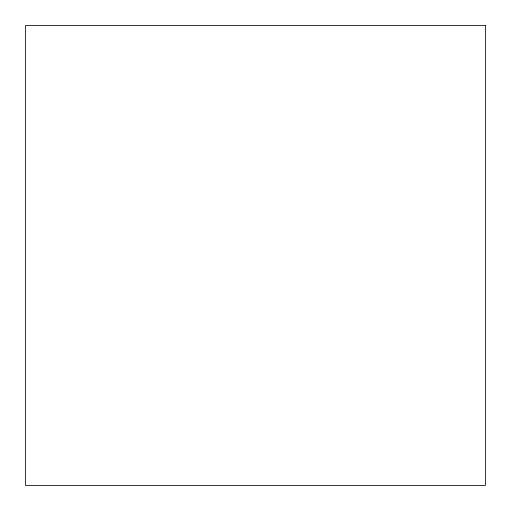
<?xml version="1.0" encoding="UTF-8"?>
<svg xmlns="http://www.w3.org/2000/svg" width="511" height="511" viewBox="0 0 511 511"><rect width="100%" height="100%" fill="white"/><g stroke="black" fill="none" stroke-linecap="round" stroke-linejoin="round"><path stroke-width="0.77" d="M485.45 25.55L25.55 25.55L25.55 485.45L485.45 485.45L485.45 25.55"/></g></svg>
